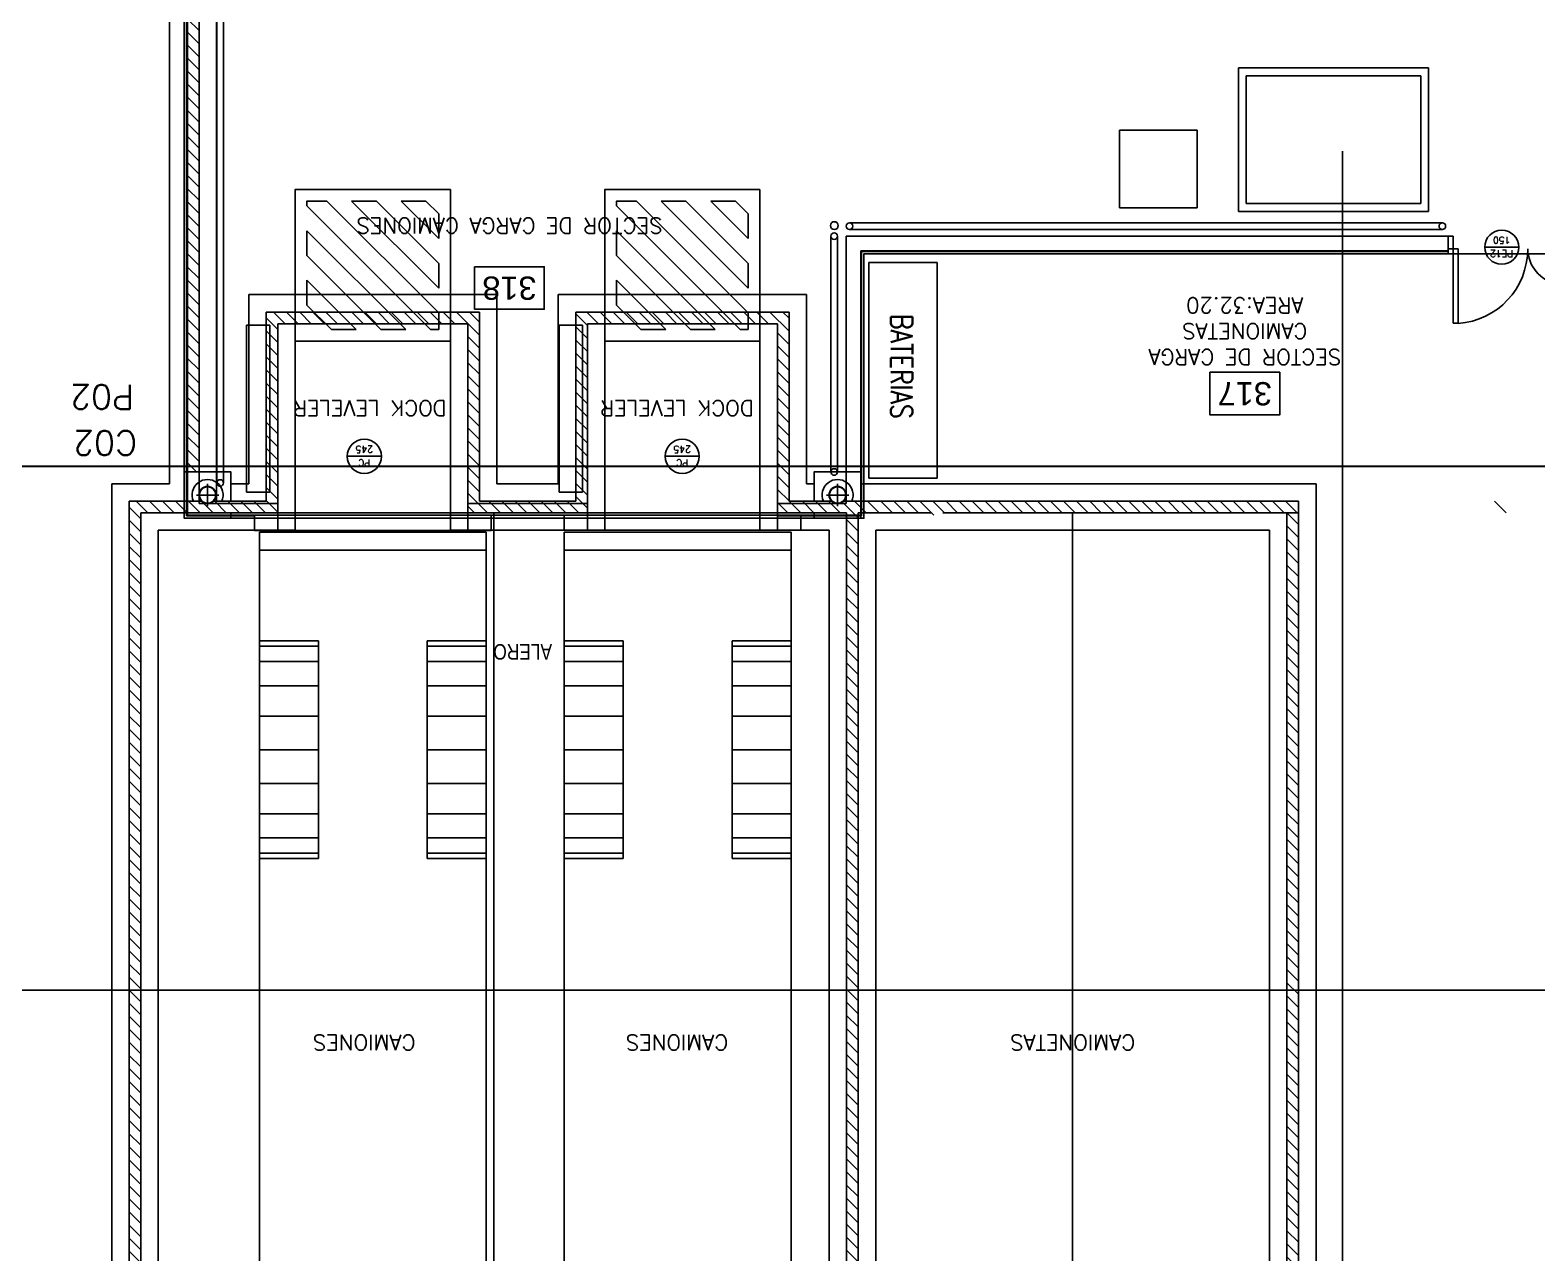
# Model space of a CAD drawing. Header units: millimetres. Extents: x 1478096 to 1808313, y 619971 to 762366.
# Drawn here: x 1504257 to 1523684, y 716442 to 732217 of the extents above; entities that cross this region are included whole.
import ezdxf
from ezdxf.enums import TextEntityAlignment as Align

# ---------------------------------------------------------------- set-up
doc = ezdxf.new("R2010")
doc.units = ezdxf.units.MM
doc.header["$LTSCALE"] = 10
doc.linetypes.add('CENTERX2', pattern=[4, 2.5, -0.5, 0.5, -0.5])
doc.linetypes.add('CONTINOUS', pattern=[0])
for name, color, linetype in [('0-superficies', 7, 'Continuous'), ('0_Estructura', 251, 'Continuous'), ('ARQ-SEÑALP', 253, 'Continuous'), ('COSTAN-CAM-EJES', 251, 'CENTERX2'), ('DC-ARQ-0 TEXTOS', 7, 'Continuous'), ('DC-ARQ-BLOCKS', 252, 'Continuous'), ('DC-ARQ-CARPINTERIAS', 7, 'Continuous'), ('DC-ARQ-CHAPA', 7, 'Continuous'), ('DC-ARQ-CORDON', 210, 'Continuous'), ('DC-ARQ-DEF BOLARDOS', 7, 'Continuous'), ('DC-ARQ-DEF GUARDARAIL', 7, 'CONTINOUS'), ('DC-ARQ-EQUIP. FIJO', 41, 'Continuous'), ('DC-ARQ-MURO BLOQUE', 181, 'Continuous'), ('DC-ARQ-VEREDAS Y URBAN', 9, 'Continuous'), ('TXT CARPINTERIAS', 2, 'Continuous')]:
    doc.layers.add(name, color=color, linetype=linetype)
doc.styles.add('ROMANS', font='romans')
doc.styles.add('Romans-100', font='romans')
doc.styles.get("Standard").update_dxf_attribs({"font": 'ARIAL.TTF'})
pattern_1 = [(135, (1506284.76, 734717.07), (-84.1899, -84.1899), [])]

# ---------------------------------------------------------------- blocks, each defined once
blk = doc.blocks.new('A$C63E44861')
for p, q in [((0, 16.405), (0, 0)), ((2.925, 0), (2.925, 16.405)), ((0, 1.404), (0, 4.212)), ((0, 4.212), (0.761, 4.212)), ((0, 4.144), (0.761, 4.144)), ((0.761, 4.212), (0.761, 1.404)), ((2.925, 4.212), (2.165, 4.212)), ((2.165, 4.212), (2.165, 1.404)), ((2.165, 4.144), (2.925, 4.144)), ((2.925, 1.404), (2.925, 4.212)), ((0, 3.944), (0.761, 3.944)), ((2.165, 3.944), (2.925, 3.944)), ((0, 3.634), (0.761, 3.634)), ((2.165, 3.634), (2.925, 3.634)), ((0, 3.242), (0.761, 3.242)), ((2.165, 3.242), (2.925, 3.242)), ((0, 2.808), (0.761, 2.808)), ((2.165, 2.808), (2.925, 2.808)), ((0, 2.374), (0.761, 2.374)), ((2.165, 2.374), (2.925, 2.374)), ((0, 1.983), (0.761, 1.983)), ((2.165, 1.983), (2.925, 1.983)), ((0, 1.672), (0.761, 1.672)), ((2.165, 1.672), (2.925, 1.672)), ((0, 1.473), (0.761, 1.473)), ((0.761, 1.404), (0, 1.404)), ((2.165, 1.473), (2.925, 1.473)), ((2.165, 1.404), (2.925, 1.404)), ((2.925, 0.234), (0, 0.234)), ((0, 0), (2.925, 0))]:
    blk.add_line(p, q)
blk = doc.blocks.new('A$C252222FB')
at = {"layer": 'DC-ARQ-CARPINTERIAS'}
for p, q in [((0, 0.88), (0.05, 0.88)), ((0.05, 0.75), (0.05, 0.88)), ((1.2, 0.88), (1.15, 0.88)), ((1.15, 0.75), (1.15, 0.88)), ((0, 0.75), (0.05, 0.75)), ((0.1, 0.75), (0.05, 0.75)), ((0.05, 0.75), (0.05, 0.4)), ((0.1, 0.75), (0.1, 0.4)), ((1.1, 0.75), (1.15, 0.75)), ((1.1, 0.75), (1.1, 0)), ((1.2, 0.75), (1.15, 0.75)), ((1.15, 0.75), (1.15, 0)), ((0.1, 0.4), (0.05, 0.4)), ((1.1, 0), (1.15, 0)), ((1.1, 0), (1.15, 0))]:
    blk.add_line(p, q, dxfattribs=at)
for centre, radius, start, end in [((0.038, 0.755), 0.36, 279.8989, 359.2134), ((1.15, 0.75), 0.752, 180, 266.1859)]:
    blk.add_arc(centre, radius, start, end, dxfattribs=at)
blk = doc.blocks.new('SIMB-CAR')
blk.add_line((-0.5, 0), (0.5, 0))
blk.add_circle((0, 0), 0.5)
at = {"style": 'ROMANS'}
for tag, p in [('TIPO', (0, 0.192)), ('NUMERO', (0, -0.205))]:
    blk.add_attdef(tag, text='', height=0.2, dxfattribs=at).set_placement(p, align=Align.MIDDLE)

msp = doc.modelspace()

# ---------------------------------------------------------------- hatches: boundary and pattern name
at = {"layer": '0_Estructura'}
h = msp.add_hatch(dxfattribs=at)
h.set_pattern_fill('ANSI31', color=256, scale=37.5, angle=90, style=0)
h.set_pattern_definition(pattern_1)
h.paths.add_polyline_path([(1506434.756, 726590.156), (1506434.756, 734717.072), (1506284.756, 734717.072), (1506284.756, 726590.156)])
h = msp.add_hatch(dxfattribs=at)
h.set_pattern_fill('ANSI31', color=256, scale=37.5, angle=90, style=0)
h.set_pattern_definition([(135, (3222020.16, 1376323.13), (-84.189901, -84.189901), [])])
h.paths.add_polyline_path([(1523295.102, 725989.181), (1523295.102, 726139.181), (1523120.059, 726139.181), (1523120.059, 725989.181)])
h.paths.add_polyline_path([(1520611.638, 725989.181), (1520611.638, 726139.181), (1514042.151, 726139.181), (1514042.151, 728579.181), (1511292.151, 728579.181), (1511292.151, 726139.181), (1510050.608, 726139.181), (1510050.608, 728579.225), (1507300.608, 728579.225), (1507300.608, 726139.181), (1505534.757, 726139.181), (1505534.757, 703959.33), (1505684.757, 703959.33), (1505684.757, 725989.181), (1507450.608, 725989.181), (1507450.608, 728429.225), (1509900.608, 728429.225), (1509900.608, 725989.181), (1511442.151, 725989.181), (1511442.151, 728429.181), (1513892.151, 728429.181), (1513892.151, 725989.181), (1514784.48, 725989.181), (1514784.48, 703959.33), (1514934.48, 703959.33), (1514934.48, 725989.181), (1515872.787, 725989.181), (1515872.787, 725959.27), (1516022.754, 725959.27), (1516022.754, 725989.181)])
h = msp.add_hatch(dxfattribs=at)
h.set_pattern_fill('ANSI31', color=256, scale=37.5, angle=90, style=0)
h.set_pattern_definition(pattern_1)
h.paths.add_polyline_path([(1506434.756, 726519.173), (1506434.756, 726590.156), (1506284.756, 726590.156), (1506284.756, 726519.173)])
h = msp.add_hatch(dxfattribs=at)
h.set_pattern_fill('ANSI31', color=256, scale=2, angle=-180, style=0)
h.set_pattern_definition([(225, (3055999.833, 1262624.8694), (4.49012806, -4.49012806), [])])
h.paths.add_polyline_path([(1506434.763, 726219.176, 1), (1506654.763, 726219.176, 1)])
h.paths.add_polyline_path([(1506439.563, 726219.176, 1), (1506649.963, 726219.176, 1)], flags=16)
h = msp.add_hatch(dxfattribs=at)
h.set_pattern_fill('ANSI31', color=256, scale=2, angle=-180, style=0)
h.set_pattern_definition([(225, (3064122.709, 1262624.8744), (4.49012806, -4.49012806), [])])
h.paths.add_polyline_path([(1514557.639, 726219.181, 1), (1514777.639, 726219.181, 1)])
h.paths.add_polyline_path([(1514562.439, 726219.181, 1), (1514772.839, 726219.181, 1)], flags=16)
h = msp.add_hatch(dxfattribs=at)
h.set_pattern_fill('ANSI31', color=256, scale=37.5, angle=90, style=0)
h.set_pattern_definition([(135, (1520461.64, 725989.25), (-84.1899, -84.1899), [])])
h.paths.add_polyline_path([(1520611.637, 703959.271), (1520611.638, 725989.25), (1520461.663, 725989.252), (1520461.637, 703959.271)])

# ---------------------------------------------------------------- linework, layer by layer
msp.add_line((1514784.464, 724889.932), (1514784.464, 724689.932))
at = {"layer": '0-superficies'}
msp.add_lwpolyline([(1641041.817, 738426.962), (1522042.066, 738427.02), (1522042.063, 735317.041), (1506281.021, 735317.058), (1506244.743, 735317.055), (1506244.9, 725919.201), (1515007.624, 725919.201), (1515007.624, 729331.139), (1524854.996, 729331.139), (1524854.996, 680527.061), (1522092.045, 680527.061), (1522092.045, 678926.47), (1524855.046, 678926.47), (1524855.046, 673126.47), (1517295.034, 673126.451), (1517295.034, 669026.47), (1516295.034, 669026.451), (1516295.045, 663826.47), (1524855.031, 663826.45), (1524855.031, 647228.149), (1641041.817, 647228.17)], dxfattribs=at)
at = {"layer": '0_Estructura'}
for p, q in [((1506056.025, 726364.181), (1506056.025, 735503.209)), ((1506284.756, 734717.072), (1506284.756, 726519.173)), ((1506434.756, 734717.072), (1506434.756, 726519.173)), ((1506659.756, 734717.072), (1506659.756, 726139.181)), ((1507075.608, 726364.181), (1507075.608, 728804.225)), ((1507075.608, 728804.225), (1510275.608, 728804.225)), ((1510275.608, 728804.225), (1510275.608, 726364.181)), ((1511067.151, 726364.181), (1511067.151, 728804.181)), ((1511067.151, 728804.181), (1514267.151, 728804.181)), ((1514267.151, 728804.181), (1514267.151, 726364.181)), ((1507300.608, 726139.181), (1507300.608, 728579.225)), ((1507300.608, 728579.225), (1510050.608, 728579.225)), ((1510050.608, 728579.225), (1510050.608, 726139.181)), ((1511292.151, 726139.181), (1511292.151, 728579.181)), ((1511292.151, 728579.181), (1514042.151, 728579.181)), ((1514042.151, 728579.181), (1514042.151, 726139.181)), ((1507450.608, 725989.181), (1507450.608, 728429.225)), ((1507450.608, 728429.225), (1509900.608, 728429.225)), ((1509900.608, 728429.225), (1509900.608, 725989.181)), ((1511442.151, 725989.181), (1511442.151, 728429.181)), ((1511442.151, 728429.181), (1513892.151, 728429.181)), ((1513892.151, 728429.181), (1513892.151, 725989.181)), ((1507675.608, 725764.181), (1507675.608, 728204.225)), ((1507675.608, 728204.225), (1509675.608, 728204.225)), ((1509675.608, 728204.225), (1509675.608, 725764.181)), ((1511667.151, 725764.181), (1511667.151, 728204.181)), ((1511667.151, 728204.181), (1513667.151, 728204.181)), ((1513667.151, 728204.181), (1513667.151, 725764.181)), ((1505309.757, 726364.181), (1505309.757, 703734.33)), ((1505309.757, 726364.181), (1506056.025, 726364.181)), ((1506544.763, 726075.485), (1506544.763, 726362.866)), ((1506844.762, 726364.181), (1507075.608, 726364.181)), ((1510275.608, 726364.181), (1511067.151, 726364.181)), ((1514267.151, 726364.181), (1514367.638, 726364.181)), ((1514667.639, 726075.49), (1514667.639, 726362.871)), ((1514967.638, 726364.181), (1515159.48, 726364.181)), ((1520836.638, 726364.181), (1514967.638, 726364.181)), ((1506401.072, 726219.176), (1506688.453, 726219.176)), ((1514523.948, 726219.181), (1514811.33, 726219.181)), ((1505534.757, 726139.181), (1505534.757, 703959.33)), ((1505534.757, 726139.181), (1506469.259, 726139.181)), ((1505684.757, 703959.33), (1505684.757, 725989.181)), ((1505684.757, 725989.181), (1507450.608, 725989.181)), ((1506620.266, 726139.181), (1507300.608, 726139.181)), ((1509900.608, 725989.181), (1511442.151, 725989.181)), ((1510050.608, 726139.181), (1511292.151, 726139.181)), ((1510234.619, 703959.33), (1510234.619, 725989.181)), ((1513892.151, 725989.181), (1514784.48, 725989.181)), ((1514042.151, 726139.181), (1514592.141, 726139.181)), ((1514743.137, 726139.181), (1514934.48, 726139.181)), ((1514784.48, 725989.181), (1514784.48, 703959.33)), ((1520611.638, 726139.181), (1514934.48, 726139.181)), ((1514934.48, 703959.33), (1514934.48, 725989.181)), ((1514934.48, 725989.181), (1515872.787, 725989.181)), ((1516022.754, 725989.181), (1520461.663, 725989.184)), ((1517698.187, 703959.271), (1517698.187, 725989.181)), ((1520461.663, 725989.252), (1520611.638, 725989.25)), ((1505909.757, 703734.33), (1505909.757, 725764.181)), ((1505909.757, 725764.181), (1507675.608, 725764.181)), ((1509675.608, 725764.181), (1511667.151, 725764.181)), ((1513667.151, 725764.181), (1514559.48, 725764.181)), ((1514559.48, 725764.181), (1514559.48, 703734.33)), ((1515159.48, 725764.181), (1520236.662, 725764.184)), ((1515159.48, 703734.33), (1515159.48, 725764.181))]:
    msp.add_line(p, q, dxfattribs=at)
for points in [[(1506244.762, 726139.181), (1506244.762, 726519.173), (1506844.762, 726519.173), (1506844.762, 726139.181)], [(1514367.638, 726139.181), (1514367.638, 726519.178), (1514967.638, 726519.178), (1514967.638, 726139.181)], [(1520836.638, 726364.181), (1520836.637, 703734.271), (1520236.636, 703734.271), (1520236.662, 725764.184)], [(1506844.762, 725989.181), (1506844.762, 725919.173), (1506244.762, 725919.173), (1506244.762, 725989.181)], [(1514784.48, 725919.178), (1514367.638, 725919.178), (1514367.638, 725989.181)], [(1514967.638, 725989.181), (1514967.638, 725919.178), (1514934.48, 725919.178)], [(1520611.638, 726139.181), (1520611.637, 703959.271), (1520461.637, 703959.271), (1520461.663, 725989.252)]]:
    msp.add_lwpolyline(points, dxfattribs=at)
for centre, radius in [((1506544.763, 726219.176), 110), ((1506544.763, 726219.176), 105.2), ((1514667.639, 726219.181), 110), ((1514667.639, 726219.181), 105.2)]:
    msp.add_circle(centre, radius, dxfattribs=at)
for centre, start, end in [((1506544.762, 726219.173, 0.038), 336.4243287, 203.5756713), ((1514667.638, 726219.178, 0.038), 336.4227699, 203.5772301)]:
    msp.add_arc(centre, 200, start, end, dxfattribs=at)
at = {"layer": 'ARQ-SEÑALP'}
for p, q in [((1509419.452, 728354.78), (1507826.207, 729948.025)), ((1509525.008, 728568.691), (1508082.784, 730010.915)), ((1509525.008, 728888.158), (1508402.25, 730010.916)), ((1509525.008, 729207.625), (1508721.716, 730010.916)), ((1509360.648, 730010.919), (1509041.181, 730010.918)), ((1509525.008, 729527.091), (1509041.183, 730010.917)), ((1509525.008, 729846.558), (1509360.649, 730010.917)), ((1513410.996, 728354.78), (1511817.751, 729948.025)), ((1513516.552, 728568.691), (1512074.327, 730010.915)), ((1513516.552, 728888.158), (1512393.794, 730010.916)), ((1513516.552, 729207.625), (1512713.26, 730010.916)), ((1513352.191, 730010.919), (1513032.725, 730010.918)), ((1513516.552, 729527.091), (1513032.726, 730010.917)), ((1513516.552, 729846.558), (1513352.192, 730010.917)), ((1509525.008, 729846.558), (1509525.008, 729527.091)), ((1513516.552, 729846.558), (1513516.552, 729527.091)), ((1509099.985, 728354.78), (1507826.207, 729628.558)), ((1513091.529, 728354.78), (1511817.751, 729628.558)), ((1508780.519, 728354.78), (1507826.207, 729309.092)), ((1512772.062, 728354.78), (1511817.751, 729309.092)), ((1509525.008, 729207.625), (1509525.008, 728888.158)), ((1513516.552, 729207.625), (1513516.552, 728888.158)), ((1508461.052, 728354.78), (1507826.207, 728989.625)), ((1512452.595, 728354.78), (1511817.751, 728989.625)), ((1508141.585, 728354.78), (1507826.207, 728670.158)), ((1509525.008, 728568.691), (1509525.008, 728354.78)), ((1512133.129, 728354.78), (1511817.751, 728670.158)), ((1513516.552, 728568.691), (1513516.552, 728354.78))]:
    msp.add_line(p, q, dxfattribs=at)
for points in [[(1509675.608, 730161.519), (1509675.608, 728204.181), (1507675.608, 728204.181), (1507675.608, 730161.514)], [(1513667.151, 730161.519), (1513667.151, 728204.181), (1511667.151, 728204.181), (1511667.151, 730161.514)]]:
    msp.add_lwpolyline(points, close=True, dxfattribs=at)
for points in [[(1507826.207, 729948.025), (1507826.207, 730010.915), (1508082.784, 730010.915)], [(1508402.25, 730010.916), (1508721.716, 730010.916)], [(1509041.183, 730010.917), (1509360.649, 730010.917)], [(1511817.751, 729948.025), (1511817.751, 730010.915), (1512074.327, 730010.915)], [(1512393.794, 730010.916), (1512713.26, 730010.916)], [(1513032.726, 730010.917), (1513352.192, 730010.917)], [(1507826.207, 729309.092), (1507826.207, 729628.558)], [(1511817.751, 729309.092), (1511817.751, 729628.558)], [(1507826.207, 728670.158), (1507826.207, 728989.625)], [(1511817.751, 728670.158), (1511817.751, 728989.625)], [(1508461.052, 728354.78), (1508141.585, 728354.78)], [(1509099.985, 728354.78), (1508780.519, 728354.78)], [(1509525.008, 728354.78), (1509419.452, 728354.78)], [(1512452.595, 728354.78), (1512133.129, 728354.78)], [(1513091.529, 728354.78), (1512772.062, 728354.78)], [(1513516.552, 728354.78), (1513410.996, 728354.78)]]:
    msp.add_lwpolyline(points, dxfattribs=at)
at = {"layer": 'COSTAN-CAM-EJES', "const_width": 25}
for points in [[(1478108.725, 726590.155), (1676824.918, 726590.155)], [(1478108.728, 719831.134), (1676824.92, 719831.134)]]:
    msp.add_lwpolyline(points, dxfattribs=at)
at = {"layer": 'DC-ARQ-0 TEXTOS'}
for points in [[(1509986.74, 729164.841), (1509986.74, 728614.841), (1510886.74, 728614.841), (1510886.74, 729164.841)], [(1519468.199, 727802.765), (1519468.199, 727252.765), (1520368.199, 727252.765), (1520368.199, 727802.765)]]:
    msp.add_lwpolyline(points, close=True, dxfattribs=at)
at = {"layer": 'DC-ARQ-CARPINTERIAS'}
for p, q in [((1507046.311, 726257.758), (1507046.311, 728408.754)), ((1507046.311, 728408.754), (1507346.311, 728408.754)), ((1507346.311, 728408.754), (1507346.311, 726257.758)), ((1507450.562, 726109.221), (1507450.593, 728429.161)), ((1509900.592, 728429.161), (1507450.593, 728429.161)), ((1509900.592, 726109.251), (1509900.592, 728429.161)), ((1511077.468, 726257.69), (1511077.468, 728408.685)), ((1511077.468, 728408.685), (1511377.468, 728408.685)), ((1511377.468, 728408.685), (1511377.468, 726257.69)), ((1511442.136, 726109.183), (1511442.136, 728429.161)), ((1513892.136, 728429.161), (1511442.136, 728429.161)), ((1513892.136, 726109.161), (1513892.136, 728429.161)), ((1507346.311, 726257.758), (1507046.311, 726257.758)), ((1511377.468, 726257.69), (1511077.468, 726257.69)), ((1509900.62, 725989.2), (1507450.62, 725989.155)), ((1509900.562, 726109.171), (1511442.136, 726109.183)), ((1509900.562, 726109.171), (1509900.563, 725989.171)), ((1509900.592, 725959.251), (1509900.591, 725989.171)), ((1511442.105, 725989.252), (1513892.136, 725989.161)), ((1511442.135, 725959.269), (1511442.136, 725989.183)), ((1511442.136, 726109.183), (1511442.136, 725989.183)), ((1513892.136, 725959.299), (1513892.136, 725989.161)), ((1506284.464, 725959.201), (1514784.464, 725959.201)), ((1507150.591, 725762.131), (1507150.591, 725957.131)), ((1507450.561, 725957.229), (1507450.561, 725762.131)), ((1509900.591, 725762.131), (1509900.591, 725957.194)), ((1511442.135, 725959.269), (1509900.592, 725959.251)), ((1510200.591, 725762.131), (1510200.591, 725957.131)), ((1511142.135, 725764.266), (1511142.135, 725959.266)), ((1511442.135, 725764.266), (1511442.133, 725957.184)), ((1513892.135, 725764.266), (1513892.135, 725957.213)), ((1514192.135, 725764.266), (1514192.135, 725957.217)), ((1507150.591, 725762.131), (1510200.591, 725762.131)), ((1511142.135, 725764.266), (1514192.135, 725764.266))]:
    msp.add_line(p, q, dxfattribs=at)
at = {"layer": 'DC-ARQ-CHAPA'}
for p, q in [((1506244.463, 725919.201), (1506244.743, 735317.055)), ((1506274.464, 725949.201), (1506274.742, 735287.055)), ((1522540.194, 729361.139), (1514977.624, 729361.139)), ((1514977.624, 729361.139), (1514977.624, 725949.311)), ((1522540.194, 729331.139), (1515007.624, 729331.139)), ((1515007.624, 729331.139), (1515007.624, 725919.311)), ((1522540.194, 729331.139), (1522540.193, 729393.228)), ((1507150.591, 725919.216), (1506244.463, 725919.201)), ((1507150.591, 725949.216), (1506274.464, 725949.201)), ((1514977.624, 725949.311), (1513892.136, 725949.299)), ((1515007.624, 725919.311), (1513892.136, 725919.299))]:
    msp.add_line(p, q, dxfattribs=at)
at = {"layer": 'DC-ARQ-CORDON'}
for p, q in [((1506284.464, 725959.201), (1506284.742, 735277.055)), ((1506434.747, 726109.203), (1506434.742, 735127.055)), ((1514777.624, 729559.438), (1522507.318, 729559.399)), ((1514777.624, 729559.438), (1514777.624, 726109.161)), ((1522540.195, 729559.398), (1522540.194, 729371.139)), ((1522540.194, 729371.139), (1514967.624, 729371.139)), ((1514967.624, 729369.446), (1514967.624, 725959.311)), ((1507450.561, 726109.221), (1506434.829, 726109.203)), ((1507450.562, 726108.933), (1507450.562, 725988.933)), ((1507450.562, 725959.221), (1507450.562, 725989.221)), ((1514777.624, 726109.161), (1513892.136, 726109.161)), ((1507450.563, 725959.221), (1506284.464, 725959.201)), ((1514967.624, 725959.311), (1513892.136, 725959.299))]:
    msp.add_line(p, q, dxfattribs=at)
at = {"layer": 'DC-ARQ-DEF BOLARDOS', "ltscale": 200}
msp.add_circle((1514625.139, 729694.883), 50.444, dxfattribs=at)
at = {"layer": 'DC-ARQ-DEF GUARDARAIL'}
for p, q in [((1506665.701, 734575.218), (1506665.701, 726374.488)), ((1506750.701, 734575.218), (1506750.701, 726374.488))]:
    msp.add_line(p, q, dxfattribs=at)
for points in [[(1522465.227, 729729.438), (1514820.14, 729729.438)], [(1514582.639, 729559.438), (1514582.639, 726516.323)], [(1514667.639, 726516.34), (1514667.639, 729559.422)], [(1514820.124, 729644.438), (1522465.243, 729644.438)]]:
    msp.add_lwpolyline(points, dxfattribs=at)
for centre in [(1514820.124, 729686.938), (1522465.243, 729686.938), (1514625.139, 729559.438), (1514625.139, 726516.323), (1506708.201, 726374.488)]:
    msp.add_circle(centre, 42.5, dxfattribs=at)
at = {"layer": 'DC-ARQ-EQUIP. FIJO'}
for p, q in [((1519837.481, 731728.016), (1522287.45, 731728.016)), ((1519837.484, 729878.748), (1519837.481, 731728.016)), ((1519937.481, 731628.016), (1522187.45, 731628.016)), ((1519937.484, 729978.748), (1519937.481, 731628.016)), ((1522187.45, 731628.016), (1522187.453, 729978.748)), ((1522287.45, 731728.016), (1522287.453, 729878.748)), ((1518302.664, 729925.822), (1518302.664, 730925.822)), ((1518302.664, 730925.822), (1519302.664, 730925.822)), ((1519302.664, 730925.822), (1519302.664, 729925.822)), ((1519302.664, 729925.822), (1518302.664, 729925.822)), ((1522287.453, 729878.748), (1519837.484, 729878.748)), ((1522187.453, 729978.748), (1519937.484, 729978.748)), ((1515072.462, 726434.808), (1515072.462, 729220.028)), ((1515072.462, 729220.028), (1515951.552, 729220.028)), ((1515951.552, 729220.028), (1515951.552, 726434.808)), ((1515951.552, 726434.808), (1515072.462, 726434.808))]:
    msp.add_line(p, q, dxfattribs=at)
at = {"layer": 'DC-ARQ-MURO BLOQUE'}
for p, q in [((1522507.318, 729559.399), (1522540.195, 729559.398)), ((1507450.562, 726108.933), (1507450.562, 725989.221)), ((1513892.136, 726109.161), (1513892.136, 725989.161))]:
    msp.add_line(p, q, dxfattribs=at)
at = {"layer": 'DC-ARQ-VEREDAS Y URBAN'}
msp.add_line((1521178.056, 730654.938), (1521178.035, 639586.125), dxfattribs=at)

# ---------------------------------------------------------------- block references
at = {"layer": 'DC-ARQ-BLOCKS', "xscale": 1000, "yscale": 1000, "zscale": 1000, "rotation": 180}
for p in [(1510138.258, 725741.587), (1514067.466, 725741.587)]:
    msp.add_blockref('A$C63E44861', p, dxfattribs=at)
at = {"layer": 'DC-ARQ-CARPINTERIAS', "xscale": -1278.538979622072, "yscale": 1278.538979622072, "zscale": 1278.538979622072}
msp.add_blockref('A$C252222FB', (1524074.442, 728434.323), dxfattribs=at)
at = {"layer": 'TXT CARPINTERIAS', "xscale": 440.0000000000546, "yscale": 440.0000000000546, "zscale": 440.0000000000546, "rotation": 180}
for p, values in [((1523230.946, 729416.284), {'NUMERO': '150', 'TIPO': 'PE12'}), ((1508566.296, 726718.288), {'NUMERO': '245', 'TIPO': 'PC'}), ((1512664.961, 726718.288), {'NUMERO': '245', 'TIPO': 'PC'})]:
    msp.add_blockref('SIMB-CAR', p, dxfattribs=at).add_auto_attribs(values)

# ---------------------------------------------------------------- texts
at = {"layer": '0_Estructura', "char_height": 350, "attachment_point": 1, "rotation": 180.0000013, "style": 'Romans-100'}
for s, insert in [('{\\H0.9x;P02}', (1505596.672, 727326.815, 0.003)), ('{\\H0.9x;C02}', (1505635.866, 726733.008, 0.002))]:
    msp.add_mtext(s, dxfattribs=dict(at, insert=insert))
at = {"layer": 'DC-ARQ-0 TEXTOS', "width": 0.8}
msp.add_text('ALERO', height=200, rotation=180, dxfattribs=at).set_placement((1510986.39, 724295.787))
at = {"layer": 'DC-ARQ-0 TEXTOS', "attachment_point": 5, "rotation": 180}
for s, insert, char_height, width in [('{\\Fromans|c0;SECTOR DE CARGA CAMIONES}', (1510436.74, 729694.62), 200, 3964.44731), ('318', (1510436.74, 728889.841), 300, 801.45132), ('{\\Fromans|c0;SECTOR DE CARGA CAMIONETAS\\PAREA:32.20}', (1519918.199, 728332.543), 200, 3964.44731), ('317', (1519918.199, 727527.765), 300, 801.45132), ('{\\Fromans|c0;DOCK LEVELER}', (1508637.121, 727340.242), 200, 3964.44731), ('{\\Fromans|c0;DOCK LEVELER}', (1512597.364, 727340.242), 200, 3964.44731), ('{\\Fromans|c0;CAMIONES}', (1508563.852, 719155.641), 200, 3964.44731), ('{\\Fromans|c0;CAMIONES}', (1512597.364, 719155.641), 200, 3964.44731), ('{\\Fromans|c0;CAMIONETAS}', (1517698.071, 719155.641, 0.082), 200, 3964.44731)]:
    msp.add_mtext(s, dxfattribs=dict(at, insert=insert, char_height=char_height, width=width))
at = {"layer": 'DC-ARQ-EQUIP. FIJO', "style": 'ROMANS', "width": 0.8}
msp.add_text('BATERIAS', height=280, rotation=270, dxfattribs=at).set_placement((1515352.664, 728554.881))

doc.saveas('drawing.dxf')
